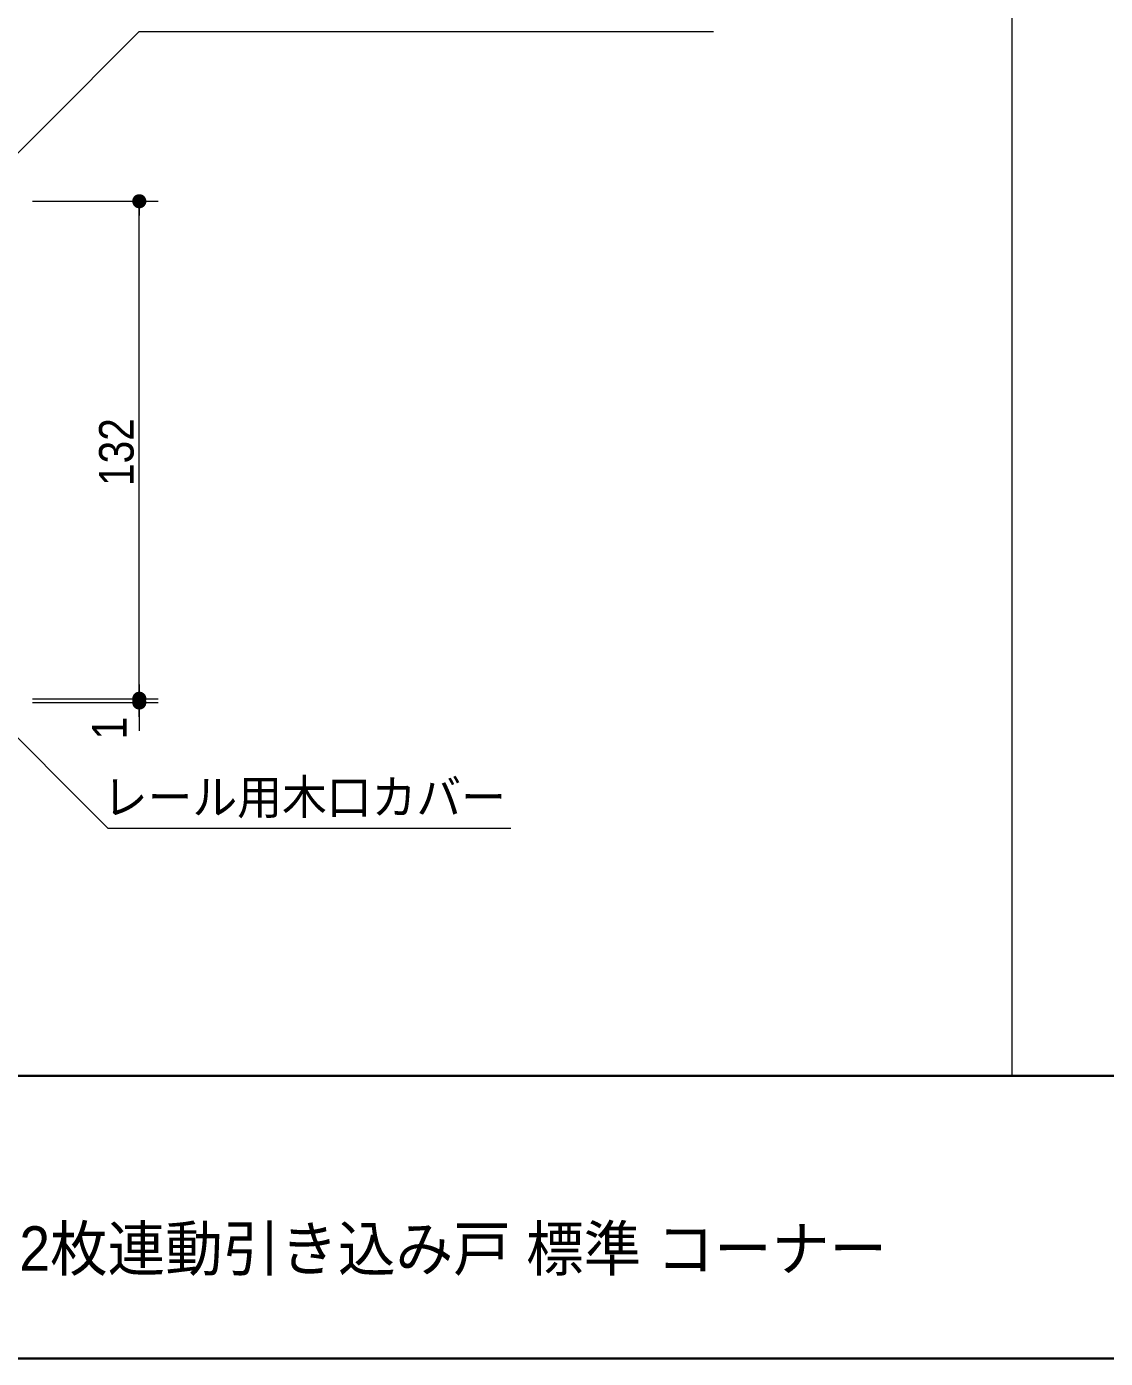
# Model space of a CAD drawing. Units: millimetres, scale not verified. Extents: x -9094 to 9094, y -4567 to 4567.
# Drawn here: x -4250 to -2532, y -4155 to -2035 of the extents above; entities that cross this region are included whole.
import ezdxf
from ezdxf.enums import TextEntityAlignment as Align

# ---------------------------------------------------------------- set-up
doc = ezdxf.new("R2010")
doc.units = ezdxf.units.MM
doc.header["$LTSCALE"] = 30
doc.header["$PDMODE"] = 32
doc.header["$PDSIZE"] = 15
for name, color, linetype, lineweight in [('0-0_1図面枠', 7, 'Continuous', 20), ('0-1_2寸法-1', 7, 'Continuous', 15), ('0-2_0', 7, 'Continuous', 25), ('0-5_2寸法-3', 7, 'Continuous', 15)]:
    doc.layers.add(name, color=color, linetype=linetype, lineweight=lineweight)
doc.layers.add('0-3_Defpoints', color=7, linetype='Continuous')
doc.styles.add('ＭＳ Ｐゴシック', font='')
doc.styles.get('ＭＳ Ｐゴシック').set_extended_font_data('MS PGothic')

# ---------------------------------------------------------------- blocks, each defined once
blk = doc.blocks.new('グループ-2')
at = {"layer": '0-0_1図面枠', "lineweight": 35}
blk.add_line((-180000, -111150), (180000, -111150), dxfattribs=at)
blk.add_lwpolyline([(-180000, 124650), (180000, 124650), (180000, -124650), (-180000, -124650)], close=True, dxfattribs=at)
blk = doc.blocks.new('図面枠')
at = {"layer": '0-0_1図面枠'}
blk.add_blockref('グループ-2', (0, 0), dxfattribs=at)
blk = doc.blocks.new('_Dot')
at = {"layer": '0-2_0'}
blk.add_line((-15, 0), (-30, 0), dxfattribs=at)
for points in [[(0, 0), (-15, 0), (-14.88, 1.88)], [(0, 0), (-14.88, -1.88), (-15, 0)], [(0, 0), (-14.88, 1.88), (-14.53, 3.73)], [(0, 0), (-14.53, -3.73), (-14.88, -1.88)], [(0, 0), (-14.53, 3.73), (-13.95, 5.52)], [(0, 0), (-13.95, -5.52), (-14.53, -3.73)], [(0, 0), (-13.95, 5.52), (-13.14, 7.23)], [(0, 0), (-13.14, -7.23), (-13.95, -5.52)], [(0, 0), (-13.14, 7.23), (-12.14, 8.82)], [(0, 0), (-12.14, -8.82), (-13.14, -7.23)], [(0, 0), (-12.14, 8.82), (-10.93, 10.27)], [(0, 0), (-10.93, -10.27), (-12.14, -8.82)], [(0, 0), (-10.93, 10.27), (-9.56, 11.56)], [(0, 0), (-9.56, -11.56), (-10.93, -10.27)], [(0, 0), (-9.56, 11.56), (-8.04, 12.66)], [(0, 0), (-8.04, -12.66), (-9.56, -11.56)], [(0, 0), (-8.04, 12.66), (-6.39, 13.57)], [(0, 0), (-6.39, -13.57), (-8.04, -12.66)], [(0, 0), (-6.39, 13.57), (-4.64, 14.27)], [(0, 0), (-4.64, -14.27), (-6.39, -13.57)], [(0, 0), (-4.64, 14.27), (-2.81, 14.73)], [(0, 0), (-2.81, -14.73), (-4.64, -14.27)], [(0, 0), (-2.81, 14.73), (-0.94, 14.97)], [(0, 0), (-0.94, -14.97), (-2.81, -14.73)], [(0, 0), (-0.94, 14.97), (0.94, 14.97)], [(0, 0), (0.94, -14.97), (-0.94, -14.97)], [(0, 0), (0.94, 14.97), (2.81, 14.73)], [(0, 0), (2.81, 14.73), (4.64, 14.27)], [(0, 0), (4.64, 14.27), (6.39, 13.57)], [(0, 0), (6.39, 13.57), (8.04, 12.66)], [(0, 0), (8.04, 12.66), (9.56, 11.56)], [(0, 0), (9.56, 11.56), (10.93, 10.27)], [(0, 0), (10.93, 10.27), (12.14, 8.82)], [(0, 0), (12.14, 8.82), (13.14, 7.23)], [(0, 0), (13.14, 7.23), (13.95, 5.52)], [(0, 0), (13.95, 5.52), (14.53, 3.73)], [(0, 0), (14.53, 3.73), (14.88, 1.88)], [(0, 0), (14.88, 1.88), (15, 0)], [(0, 0), (2.81, -14.73), (0.94, -14.97)], [(0, 0), (4.64, -14.27), (2.81, -14.73)], [(0, 0), (6.39, -13.57), (4.64, -14.27)], [(0, 0), (8.04, -12.66), (6.39, -13.57)], [(0, 0), (9.56, -11.56), (8.04, -12.66)], [(0, 0), (10.93, -10.27), (9.56, -11.56)], [(0, 0), (12.14, -8.82), (10.93, -10.27)], [(0, 0), (13.14, -7.23), (12.14, -8.82)], [(0, 0), (13.95, -5.52), (13.14, -7.23)], [(0, 0), (14.53, -3.73), (13.95, -5.52)], [(0, 0), (14.88, -1.88), (14.53, -3.73)], [(0, 0), (15, 0), (14.88, -1.88)]]:
    blk.add_solid(points, dxfattribs=at)

msp = doc.modelspace()

# ---------------------------------------------------------------- linework, layer by layer
at = {"layer": '0-0_1図面枠', "lineweight": 15}
msp.add_line((-2681.25, 4155), (-2681.25, -3705), dxfattribs=at)
at = {"layer": '0-1_2寸法-1'}
for p, q in [((-4240.25, -2313), (-4040.25, -2313)), ((-4070.25, -3082.49), (-4070.25, -2335.51)), ((-4070.25, -3082.49), (-4070.25, -3059.98)), ((-4240.25, -3105), (-4040.25, -3105)), ((-4240.25, -3105), (-4040.25, -3105)), ((-4240.25, -3111), (-4040.25, -3111)), ((-4070.25, -3105), (-4070.25, -3111)), ((-4070.25, -3133.51), (-4070.25, -3156.02))]:
    msp.add_line(p, q, dxfattribs=at)
at = {"layer": '0-3_Defpoints'}
for p in [(-4070.25, -2313), (-4070.25, -3111)]:
    msp.add_point(p, dxfattribs=at)
at = {"layer": '0-5_2寸法-3'}
for points in [[(-4370.25, -2343), (-4070.25, -2043), (-3156.36, -2043)], [(-4320.25, -3111), (-4120.25, -3311), (-3478.68, -3311)]]:
    msp.add_lwpolyline(points, dxfattribs=at)

# ---------------------------------------------------------------- block references
at = {"layer": '0-0_1図面枠', "xscale": 0.03333333, "yscale": 0.03333333}
msp.add_blockref('図面枠', (-2681.25, 0), dxfattribs=at)
at = {"layer": '0-1_2寸法-1', "xscale": 0.7503418, "yscale": 0.7503418}
for p, rotation in [((-4070.25, -2313), 90), ((-4070.25, -3105), 270), ((-4070.25, -3105), 270), ((-4070.25, -3111), 90)]:
    msp.add_blockref('_Dot', p, dxfattribs=dict(at, rotation=rotation))

# ---------------------------------------------------------------- texts
at = {"layer": '0-0_1図面枠', "style": 'ＭＳ Ｐゴシック', "width": 0.95}
msp.add_text('クアドロライト 3枚連動引き込み戸×2枚連動引き込み戸 標準 コーナー', height=70.75, dxfattribs=at).set_placement((-5761.08, -4036.77), align=Align.BOTTOM_LEFT)
at = {"layer": '0-1_2寸法-1', "style": 'ＭＳ Ｐゴシック', "width": 0.9}
for s, p in [('132', (-4062.81, -2766.34)), ('1', (-4073.97, -3169.75))]:
    msp.add_text(s, height=54.99, rotation=90, dxfattribs=at).set_placement(p, align=Align.BOTTOM_LEFT)
at = {"layer": '0-5_2寸法-3', "style": 'ＭＳ Ｐゴシック', "width": 0.95}
msp.add_text('レール用木口カバー', height=55.03, dxfattribs=at).set_placement((-4128.32, -3305.55), align=Align.BOTTOM_LEFT)

doc.saveas('drawing.dxf')
